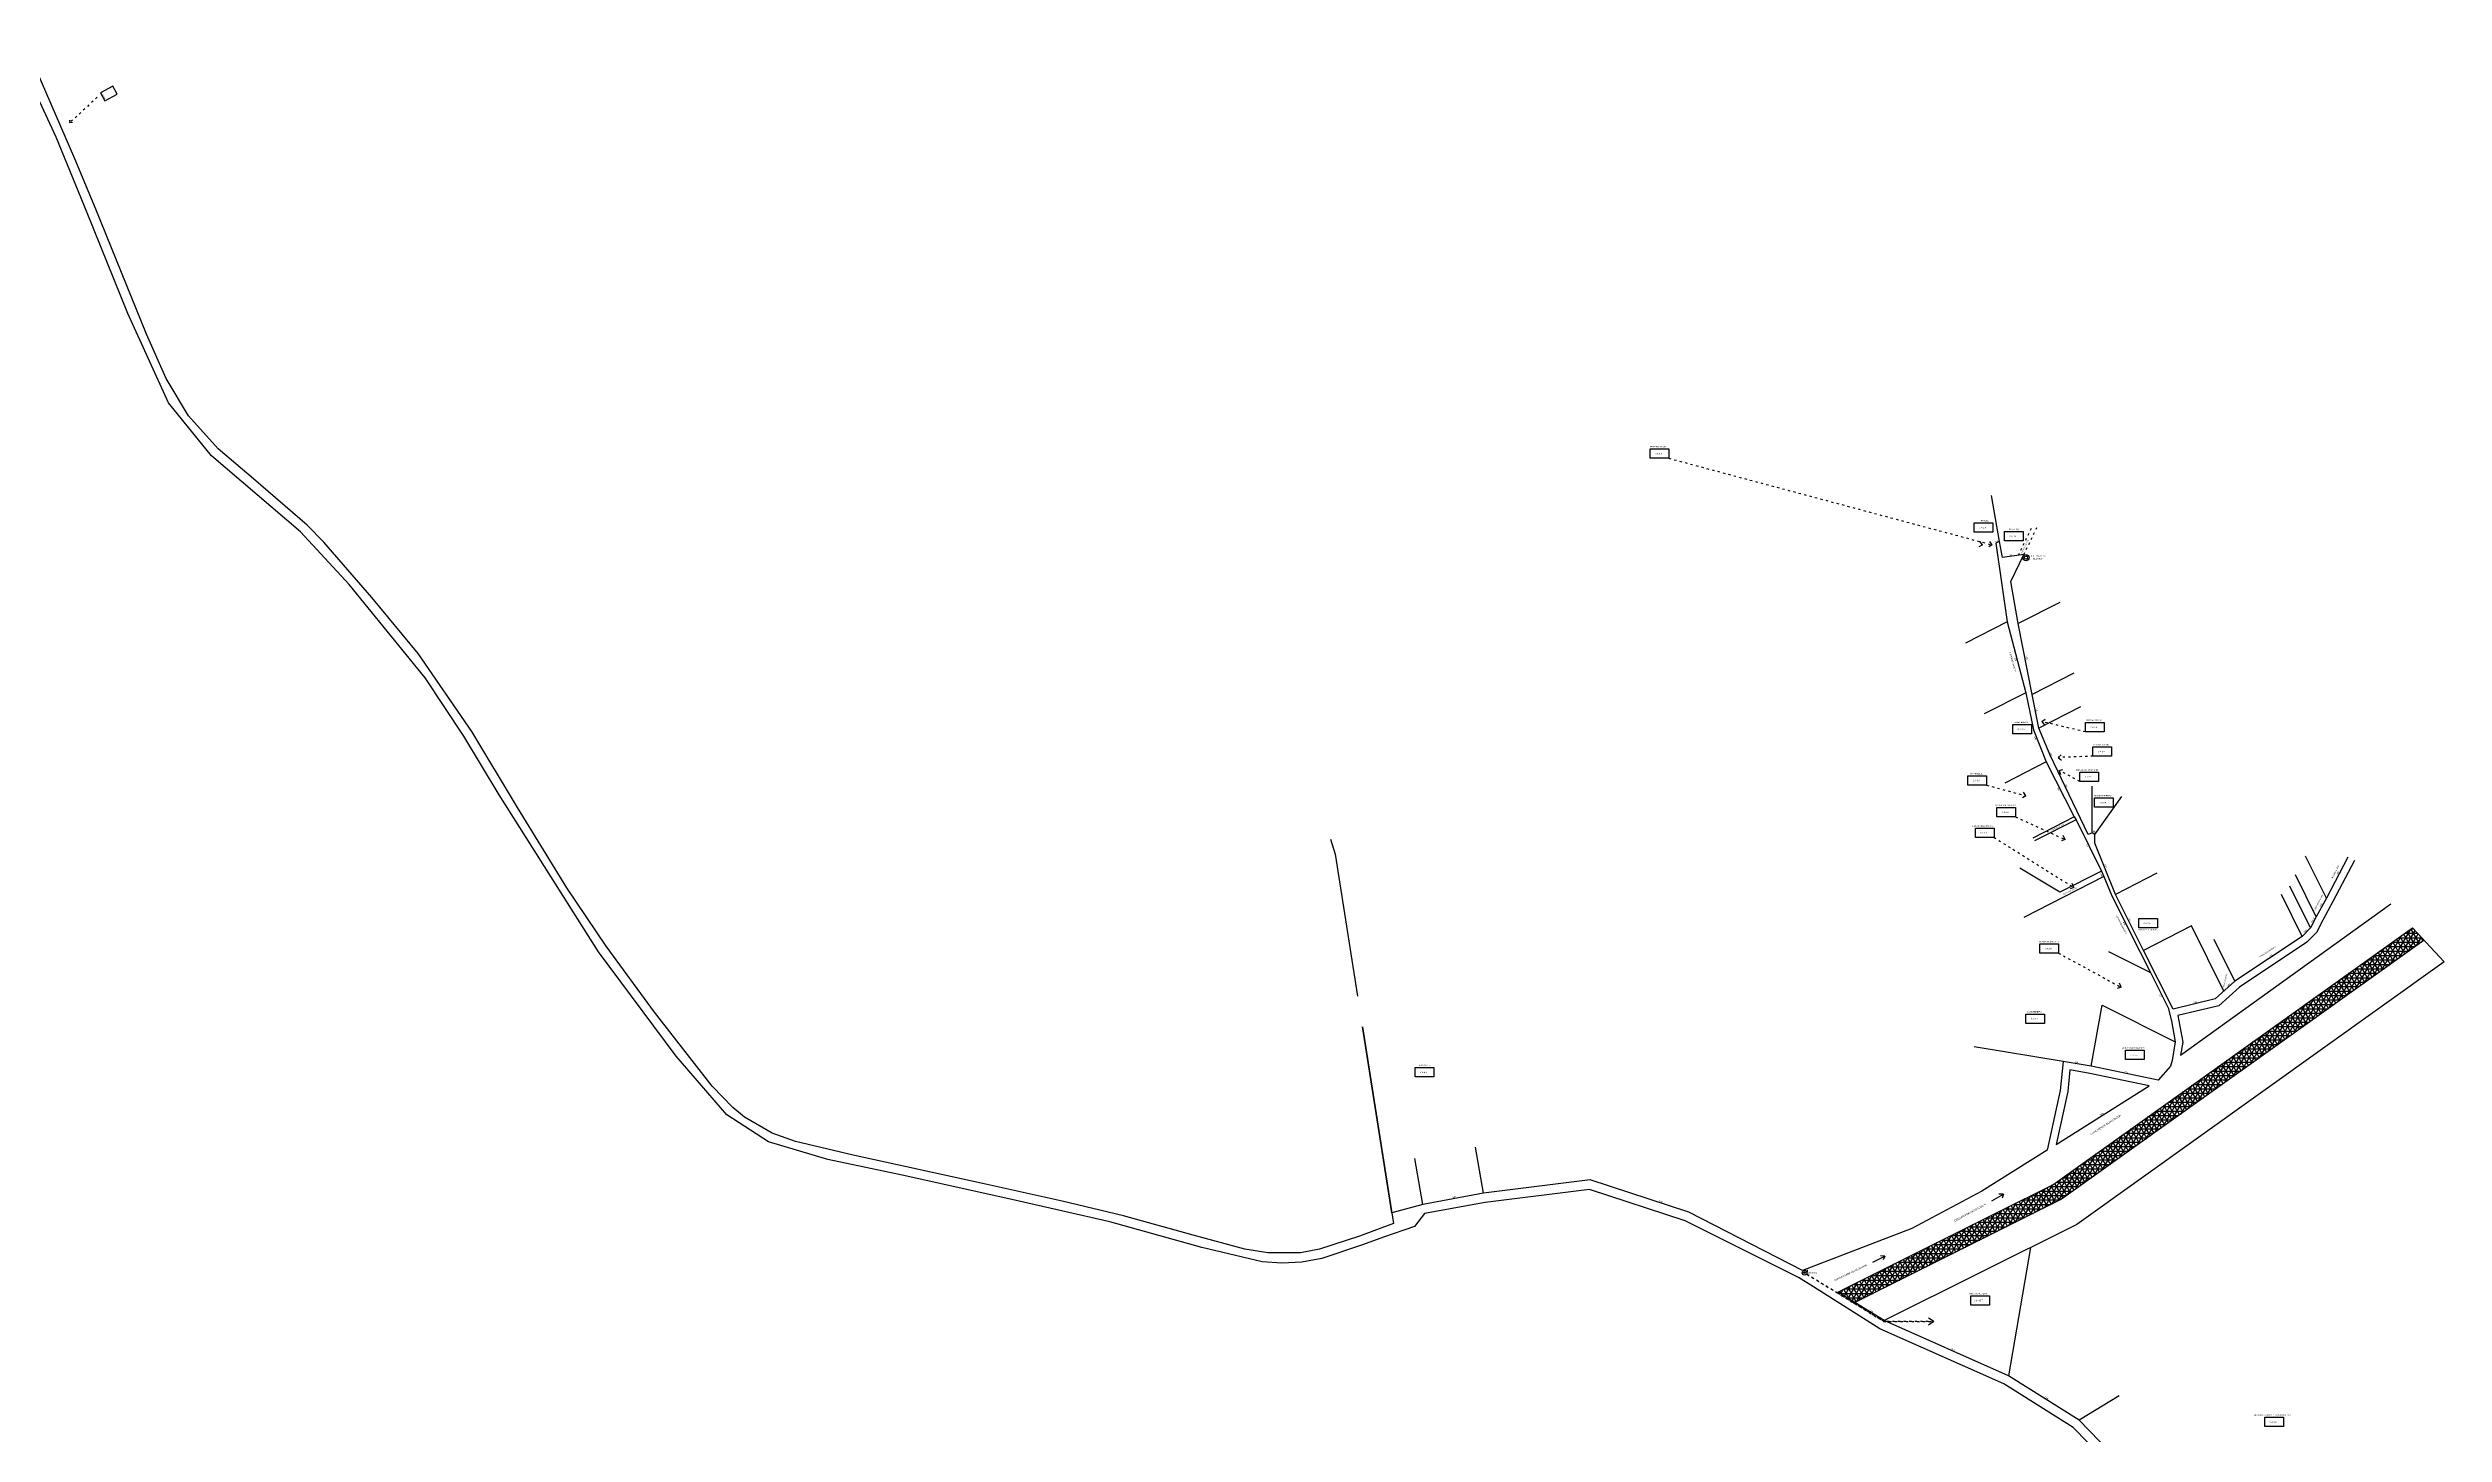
# Model space of a CAD drawing. Extents: x 714896 to 749292, y 8417558 to 8447149.
# Drawn here: x 732365 to 734932, y 8434756 to 8436241 of the extents above; entities that cross this region are included whole.
import ezdxf
from ezdxf.enums import TextEntityAlignment as Align

# ---------------------------------------------------------------- set-up
doc = ezdxf.new("R2010")
doc.units = 0
doc.header["$MEASUREMENT"] = 0
doc.linetypes.add('ACAD_ISO03W100', pattern=[30, 12, -18])
for name, color, linetype in [('LOTE', 7, 'CONTINUOUS'), ('NUM-PORTA', 7, 'CONTINUOUS'), ('QUADRA', 6, 'CONTINUOUS'), ('REFERENCIA', 7, 'CONTINUOUS'), ('TEXTO', 7, 'CONTINUOUS')]:
    doc.layers.add(name, color=color, linetype=linetype)

msp = doc.modelspace()

# ---------------------------------------------------------------- hatches: boundary and pattern name
at = {"layer": 'REFERENCIA'}
h = msp.add_hatch(dxfattribs=at)
h.set_pattern_fill('NET3', color=24, scale=1.5, style=0)
h.set_pattern_definition([(0, (0, 0), (0, 4.7625), []), (60, (0, 0), (-4.1244459855, 2.38125), []), (120, (0, 0), (-4.1244459855, -2.38125), [])])
h.paths.add_polyline_path([(734522.3, 8435007.5), (734910.7, 8435284.9), (734898.4, 8435298.3), (734513, 8435023), (734282.7, 8434907.9), (734300.8, 8434896.8)])

# ---------------------------------------------------------------- linework, layer by layer
at = {"layer": 'LOTE'}
for p, q in [((732434.7, 8436199.8), (732421.6, 8436192.5)), ((732439.5, 8436191.1), (732434.7, 8436199.8)), ((732421.6, 8436192.5), (732426.4, 8436183.8)), ((732426.4, 8436183.8), (732439.5, 8436191.1))]:
    msp.add_line(p, q, dxfattribs=at)
at = {"layer": 'LOTE', "color": 7}
msp.add_line((734489, 8434955.7), (734465.4, 8434818.4), dxfattribs=at)
at = {"layer": 'LOTE', "color": 7, "linetype": 'ACAD_ISO03W100', "ltscale": 0.2}
for points in [[(732418.1, 8436187.8), (732388.9, 8436160.7)], [(734101.6, 8435801.1), (734448.1, 8435708.3)], [(734476.1, 8435697.2), (734491.5, 8435729.2)], [(734482, 8435698), (734496, 8435727)], [(734548, 8435508), (734501.2, 8435519.1)], [(734556, 8435482), (734518.8, 8435480.6)], [(734442, 8435451), (734484.1, 8435439.6)], [(734542, 8435455), (734519.7, 8435466.8)], [(734473, 8435417), (734526.2, 8435392.8)], [(734450, 8435395), (734535.5, 8435341.3)], [(734519, 8435271), (734586.1, 8435234.5)], [(734385.5, 8434876.4), (734331.8, 8434876.6), (734300.3, 8434895.9), (734282.2, 8434907), (734249.9, 8434926.8), (734249.9, 8434931.8)]]:
    msp.add_lwpolyline(points, dxfattribs=at)
at = {"layer": 'LOTE'}
for points in [[(732388.9, 8436160.7), (732388.9, 8436163.3)], [(732388.9, 8436160.7), (732391.5, 8436161.2)], [(733838.1, 8435001.9), (733829.6, 8435051.2)], [(733903.2, 8435013.9), (733894.7, 8435063.2)], [(734385.5, 8434876.4), (734379.8, 8434872.7)], [(734385.5, 8434876.4), (734379.9, 8434880.2)]]:
    msp.add_lwpolyline(points, dxfattribs=at)
at = {"layer": 'LOTE', "color": 7}
for points in [[(734081.6, 8435811.1), (734101.6, 8435811.1), (734101.6, 8435801.1), (734081.6, 8435801.1), (734081.6, 8435811.1)], [(734428.8, 8435732), (734448.8, 8435732), (734448.8, 8435722), (734428.8, 8435722), (734428.8, 8435732)], [(734461.1, 8435722.5), (734481.1, 8435722.5), (734481.1, 8435712.5), (734461.1, 8435712.5), (734461.1, 8435722.5)], [(734470, 8435516), (734490, 8435516), (734490, 8435506), (734470, 8435506), (734470, 8435516)], [(734548, 8435518), (734568, 8435518), (734568, 8435508), (734548, 8435508), (734548, 8435518)], [(734556, 8435492), (734576, 8435492), (734576, 8435482), (734556, 8435482), (734556, 8435492)], [(734422, 8435461), (734442, 8435461), (734442, 8435451), (734422, 8435451), (734422, 8435461)], [(734542, 8435465), (734562, 8435465), (734562, 8435455), (734542, 8435455), (734542, 8435465)], [(734453, 8435427), (734473, 8435427), (734473, 8435417), (734453, 8435417), (734453, 8435427)], [(734557.6, 8435437.3), (734577.6, 8435437.3), (734577.6, 8435427.3), (734557.6, 8435427.3), (734557.6, 8435437.3)], [(734430, 8435405), (734450, 8435405), (734450, 8435395), (734430, 8435395), (734430, 8435405)], [(734605, 8435308), (734625, 8435308), (734625, 8435298), (734605, 8435298), (734605, 8435308)], [(734499, 8435281), (734519, 8435281), (734519, 8435271), (734499, 8435271), (734499, 8435281)], [(734484.1, 8435205.8), (734504.1, 8435205.8), (734504.1, 8435195.8), (734484.1, 8435195.8), (734484.1, 8435205.8)], [(733829.8, 8435148.5), (733849.8, 8435148.5), (733849.8, 8435138.5), (733829.8, 8435138.5), (733829.8, 8435148.5)], [(734591, 8435167), (734611, 8435167), (734611, 8435157), (734591, 8435157), (734591, 8435167)], [(734425, 8434904), (734445, 8434904), (734445, 8434894), (734425, 8434894), (734425, 8434904)], [(734740, 8434774), (734760, 8434774), (734760, 8434764), (734740, 8434764), (734740, 8434774)]]:
    msp.add_lwpolyline(points, close=True, dxfattribs=at)
for points in [[(734456, 8435712), (734447.3, 8435761.2)], [(734437.5, 8435708.4), (734433.8, 8435706.1)], [(734437.5, 8435708.4), (734434.7, 8435712.1)], [(734448.1, 8435708.3), (734444.5, 8435706.1)], [(734448.1, 8435708.3), (734445.4, 8435712.1)], [(734520.5, 8435646.8), (734476, 8435624)], [(734464, 8435626), (734419.5, 8435603.2)], [(734535.5, 8435570.8), (734491, 8435548)], [(734484, 8435550), (734439.5, 8435527.2)], [(734542.5, 8435534.8), (734498, 8435512)], [(734501.2, 8435519.1), (734504.7, 8435521.5)], [(734501.2, 8435519.1), (734504.1, 8435515.4)], [(734518.8, 8435480.6), (734521.8, 8435483.6)], [(734518.8, 8435480.6), (734522.4, 8435477.6)], [(734506, 8435476), (734461.5, 8435453.2)], [(734519.7, 8435466.8), (734523.8, 8435467.8)], [(734519.7, 8435466.8), (734521.1, 8435462.4)], [(734484.1, 8435439.6), (734480.5, 8435437.4)], [(734484.1, 8435439.6), (734481.4, 8435443.4)], [(734555, 8435400), (734555, 8435450)], [(734558, 8435398), (734586.9, 8435438.8)], [(734536, 8435417), (734491.5, 8435394.2)], [(734538, 8435414), (734493.5, 8435391.2)], [(734526.2, 8435392.8), (734522.2, 8435391.2)], [(734526.2, 8435392.8), (734524.1, 8435396.9)], [(734806, 8435330), (734783.8, 8435374.8)], [(734520.5, 8435336.2), (734477.7, 8435362)], [(734567.5, 8435353.1), (734481.9, 8435309.3)], [(734565, 8435359), (734520.5, 8435336.2)], [(734624.5, 8435356.8), (734580, 8435334)], [(734836.1, 8435370.3), (734813.1, 8435326.2), (734802.1, 8435306.3), (734795.6, 8435293.3), (734785.1, 8435282.8), (734712.9, 8435234.7), (734690.9, 8435214.7), (734646.9, 8435204.2), (734652.1, 8435175.7), (734649.9, 8435161.6), (734874.9, 8435324)], [(734795, 8435310), (734772.8, 8435354.8)], [(734535.5, 8435341.3), (734531.4, 8435340.1)], [(734535.5, 8435341.3), (734533.8, 8435345.6)], [(734780, 8435289), (734757.8, 8435333.8)], [(734789, 8435298), (734766.8, 8435342.8)], [(734661.5, 8435300.4), (734610, 8435274)], [(734696.1, 8435230.3), (734661.5, 8435300.4)], [(734910.7, 8435284.9), (734522.3, 8435007.5), (734300.8, 8434896.8)], [(734572.8, 8435272.7), (734617.5, 8435250.3)], [(734708, 8435241), (734685.8, 8435285.8)], [(734932.1, 8435261.6), (734538.6, 8434980.5), (734332.4, 8434877.4)], [(734586.1, 8435234.5), (734582, 8435233.2)], [(734586.1, 8435234.5), (734584.3, 8435238.8)], [(734554, 8435150), (734565.7, 8435215.3)], [(734565.7, 8435215.3), (734644, 8435176)], [(734524, 8435155), (734428.8, 8435170.6)], [(734447.6, 8435005.7), (734460.1, 8435012.7)], [(734460.1, 8435012.7), (734455.2, 8435012.8)], [(734460.1, 8435012.7), (734458.6, 8435008.5)], [(734320.3, 8434940.2), (734333.1, 8434946.5)], [(734333.1, 8434946.5), (734328.3, 8434946.9)], [(734333.1, 8434946.5), (734331.4, 8434942.5)], [(734385.5, 8434876.4), (734379.8, 8434872.7)], [(734385.5, 8434876.4), (734379.9, 8434880.2)], [(734584, 8434796.8), (734541.2, 8434770.9)]]:
    msp.add_lwpolyline(points, dxfattribs=at)
at = {"layer": 'LOTE', "linetype": 'ACAD_ISO03W100', "ltscale": 0.2}
msp.add_lwpolyline([(734249.9, 8434931.8), (734249.9, 8434926.8), (734331.8, 8434876.6), (734385.5, 8434876.4)], dxfattribs=at)
at = {"layer": 'QUADRA', "color": 6}
for points in [[(734565.9, 8434731.1), (734534.8, 8434763.1), (734460.6, 8434809.6), (734327.6, 8434868.6), (734256.6, 8434913.5), (734240.5, 8434923.6), (734119.1, 8434984.4), (734016.5, 8435017.9), (733904.8, 8435004.1), (733839.9, 8434992.1), (733829.1, 8434978.2), (733796, 8434966.9), (733773.6, 8434958.6), (733730, 8434944.1), (733708.4, 8434940.2), (733687.1, 8434939.1), (733666.2, 8434940.5), (733601.3, 8434955.8), (733502.9, 8434983.1), (733394.5, 8435007.8), (733280.5, 8435033.4), (733200.7, 8435049.9), (733137.1, 8435069.1), (733092.5, 8435098), (733038.4, 8435160.6), (732955.1, 8435272.6), (732848.6, 8435440.6), (732810.9, 8435503.3), (732769.4, 8435566), (732687.9, 8435666), (732635.9, 8435722.4), (732540.7, 8435803.8), (732494.5, 8435860.6), (732451, 8435956.1), (732407.3, 8436064), (732374, 8436145), (732329.7, 8436240.6)], [(734829, 8435374), (734806, 8435330), (734795, 8435310), (734789, 8435298), (734780, 8435289), (734708, 8435241), (734687, 8435222), (734642, 8435211), (734610, 8435274), (734580, 8435334), (734558, 8435389), (734558, 8435398), (734555, 8435400), (734551, 8435398), (734510, 8435483), (734498, 8435512), (734491, 8435548), (734476, 8435624), (734468, 8435669), (734482, 8435698), (734459, 8435695), (734456, 8435712), (734452, 8435710), (734464, 8435626), (734484, 8435550), (734492.2, 8435510.2), (734506, 8435476), (734536, 8435417), (734538, 8435414), (734565, 8435359), (734567.5, 8435353.1), (734576.3, 8435332.4), (734606.4, 8435272.2), (734617.5, 8435250.3), (734636.7, 8435212.5), (734640, 8435198.7), (734644, 8435176), (734641, 8435156), (734639, 8435150), (734626, 8435135), (734554, 8435150), (734524, 8435155), (734521, 8435124), (734507, 8435060), (734437, 8435016), (734362, 8434976), (734245, 8434931), (734122.9, 8434993.6), (734017.5, 8435028.1), (733903.2, 8435013.9), (733838.1, 8435001.9), (733804.9, 8434993), (733773.5, 8435192.1)]]:
    msp.add_lwpolyline(points, dxfattribs=at)
at = {"layer": 'QUADRA'}
for points in [[(733773.5, 8435192.1), (733806.7, 8434981.3), (733770.2, 8434968), (733727.6, 8434953.9), (733707.2, 8434950.2), (733672, 8434950.2), (733647.5, 8434953.9), (733592, 8434969.1), (733517.4, 8434989.8), (733451.9, 8435005.4), (733368.4, 8435023.9), (733228, 8435054.5), (733166.1, 8435069.2), (733141.3, 8435078.3), (733111.6, 8435095.5), (733099.1, 8435105.6), (733076.8, 8435128.5), (733015.2, 8435207.8), (732963.3, 8435278.4), (732921, 8435340.9), (732868.4, 8435427.2), (732819.5, 8435508.5), (732761.8, 8435591.9), (732712.4, 8435652.1), (732660.9, 8435711.4), (732642.9, 8435729.6), (732585.4, 8435779.1), (732547.6, 8435811.1), (732516, 8435846.4), (732491.8, 8435886.5), (732470.9, 8435933.9), (732438.8, 8436013.3), (732416.6, 8436067.8), (732394.3, 8436121.9), (732353.9, 8436215.1)], [(733739.4, 8435393.3), (733744.4, 8435376.9), (733768.3, 8435224.8)], [(734574.1, 8434736.9), (734541.2, 8434770.9), (734465.4, 8434818.4), (734332.4, 8434877.4), (734300.8, 8434896.8), (734282.7, 8434907.9), (734454.9, 8434993.9), (734513, 8435023), (734664, 8435130.8), (734898.4, 8435298.3), (734932.1, 8435261.6)]]:
    msp.add_lwpolyline(points, dxfattribs=at)
at = {"layer": 'QUADRA', "color": 6}
msp.add_lwpolyline([(734531.2, 8435146), (734528.9, 8435122.8), (734516.5, 8435066), (734616.3, 8435128.9), (734552.5, 8435142.1)], close=True, dxfattribs=at)
at = {"layer": 'REFERENCIA'}
for radius in [3.18, 1.66]:
    msp.add_circle((734484.3, 8435694.6), radius, dxfattribs=at)
at = {"layer": 'REFERENCIA', "color": 1}
for centre, radius in [((734247, 8434928.7), 2.53), ((734247.1, 8434928.8), 0.955)]:
    msp.add_circle(centre, radius, dxfattribs=at)

# ---------------------------------------------------------------- texts
at = {"layer": 'NUM-PORTA'}
msp.add_text('CASA', height=1.5, rotation=299.1921, dxfattribs=at).set_placement((732424.5, 8436188.2), align=Align.CENTER)
for rotation, p in [(24.6559, (734451.7, 8435710.7)), (5.6162, (734466.1, 8435696.7)), (283.1456, (734494.7, 8435533.3)), (112.3356, (734495.4, 8435500)), (297.806, (734509.5, 8435485.2)), (297.806, (734525.7, 8435451.7)), (117.806, (734520.7, 8435445.3)), (328.7439, (734555.3, 8435401.7)), (117.806, (734551.4, 8435385)), (117.806, (734566.5, 8435353.8)), (299.8597, (734593.6, 8435308.6)), (117.806, (734629.8, 8435224)), (42.6888, (734700.5, 8435235.3)), (347.5995, (734536.5, 8435153.9)), (347.5995, (734589.8, 8435143.4)), (11.2567, (733870.2, 8435008.7))]:
    msp.add_text('S/N', height=1.5, rotation=rotation, dxfattribs=at).set_placement(p)
at = {"layer": 'TEXTO'}
for s, p in [('ROBERIO SILVIO', (734081.8, 8435812.7)), ('C A S A', (734086.9, 8435805.3)), ('MANOEL', (734435.5, 8435733.6)), ('C A S A', (734434.1, 8435726.1)), ('SINVALDO', (734466, 8435724.1)), ('C A S A', (734466.4, 8435716.7)), ('RESERVATORIO', (734488.7, 8435695.7)), ('ELEVADO', (734492.1, 8435692.9)), ('JOSE PEREIRA', (734471.4, 8435517.6)), ('C A S A', (734475.3, 8435510.2)), ('GERCINA ROCHA', (734548.3, 8435519.6)), ('C A S A', (734553.3, 8435512.2)), ('VALDECI ROCHA', (734555.9, 8435493.6)), ('C A S A', (734561.3, 8435486.2)), ('MARIA LEIDE', (734424.9, 8435462.6)), ('C A S A', (734427.3, 8435455.2)), ('CARLINDO FERNANDES', (734537.8, 8435466.6)), ('C A S A', (734547.3, 8435459.2)), ('REGINA DOS SANTOS', (734450.8, 8435428.6)), ('ODILMAR PEREIRA', (734557.1, 8435438.9)), ('C A S A', (734562.9, 8435431.5)), ('LILIANE NASCIMENTO', (734426.7, 8435406.6)), ('C A S A', (734435.3, 8435399.2)), ('C A S A', (734458.3, 8435421.2)), ('EDMILSON FERNANDES', (734602.5, 8435295.4)), ('C A S A', (734610.3, 8435302.2)), ('EUGENIA RODRIGUES', (734496.8, 8435282.6)), ('C A S A', (734504.3, 8435275.2)), ('JOAO PEREIRA', (734485.5, 8435207.4)), ('C A S A', (734489.5, 8435200)), ('MARIA DO NASCIMENTO', (734586.9, 8435168.6)), ('HUGO COSTA', (733832.4, 8435150.1)), ('C A S A', (733835.1, 8435142.7)), ('C A S A', (734596.3, 8435161.2)), ('VENTOSA', (734250.7, 8434927.6)), ('TARCISIO PEREIRA', (734423.4, 8434905.6)), ('C O N S T.', (734428.6, 8434898.2)), ('ALOISIO RODRIGUES DO NASCIMENTO', (734728.8, 8434775.6)), ('C A S A', (734745.3, 8434768.2))]:
    msp.add_text(s, height=1.5, dxfattribs=at).set_placement(p)
for s, height, rotation, p in [('C O R R E D O R', 1.5, 62.2334, (734480, 8435698.9)), ('ALOISIO RODRIGUES', 1.5, 105.4397, (734473.5, 8435573)), ('TER.', 1.5, 105.4397, (734474.3, 8435583.7)), ('TER.', 1.5, 283.1456, (734483.7, 8435589.5)), ('C O R R E D O R', 1.5, 26.1971, (734510.9, 8435401.5)), ('TER.', 1.5, 294.9301, (734568, 8435366)), ('AMADEU ILARIO', 1.5, 62.3384, (734812.4, 8435350.4)), ('TER.', 1.5, 62.3384, (734817.9, 8435354.8)), ('C O R R E D O R', 1.5, 26.1971, (734524.2, 8435333)), ('EDSON MAGALHAES', 1.4, 61.5761, (734793.5, 8435316.1)), ('TER.', 1.5, 61.5761, (734799.9, 8435320.4)), ('ALFREDO RODRIGUES', 1.5, 117.806, (734592.4, 8435291.8)), ('TER.', 1.5, 117.806, (734591.2, 8435301.3)), ('RUINA', 1.5, 61.5761, (734790.7, 8435303.4)), ('IVANILSON PEREIRA', 1.5, 32.314, (734734.7, 8435266.3)), ('TER.', 1.5, 44.6233, (734782.4, 8435292.5)), ('JOAO PEREIRA', 1.5, 75.5776, (734696.4, 8435234.4)), ('TER.', 1.5, 32.314, (734745.1, 8435266.6)), ('TER.', 1.5, 12.8436, (734663.7, 8435217.3)), ('COMUNIDADE OLHO DAGUA', 2, 32.5494, (734554.1, 8435076.1)), ('TER.', 1.5, 30.8318, (734563.9, 8435096.8)), ('TER.', 1.5, 342.2636, (734090.6, 8435004.9)), ('COMUNIDADE OLHO DAGUA', 2, 28.2979, (734408, 8434983.2)), ('COMUNIDADE OLHO DAGUA', 2, 25.4438, (734279.6, 8434919.7)), ('TER.', 1.5, 328.6182, (734316.5, 8434888.1)), ('TER.', 1.5, 335.3917, (734403.6, 8434846.7)), ('TER.', 1.5, 328.0115, (734504, 8434795))]:
    msp.add_text(s, height=height, rotation=rotation, dxfattribs=at).set_placement(p)

doc.saveas('drawing.dxf')
